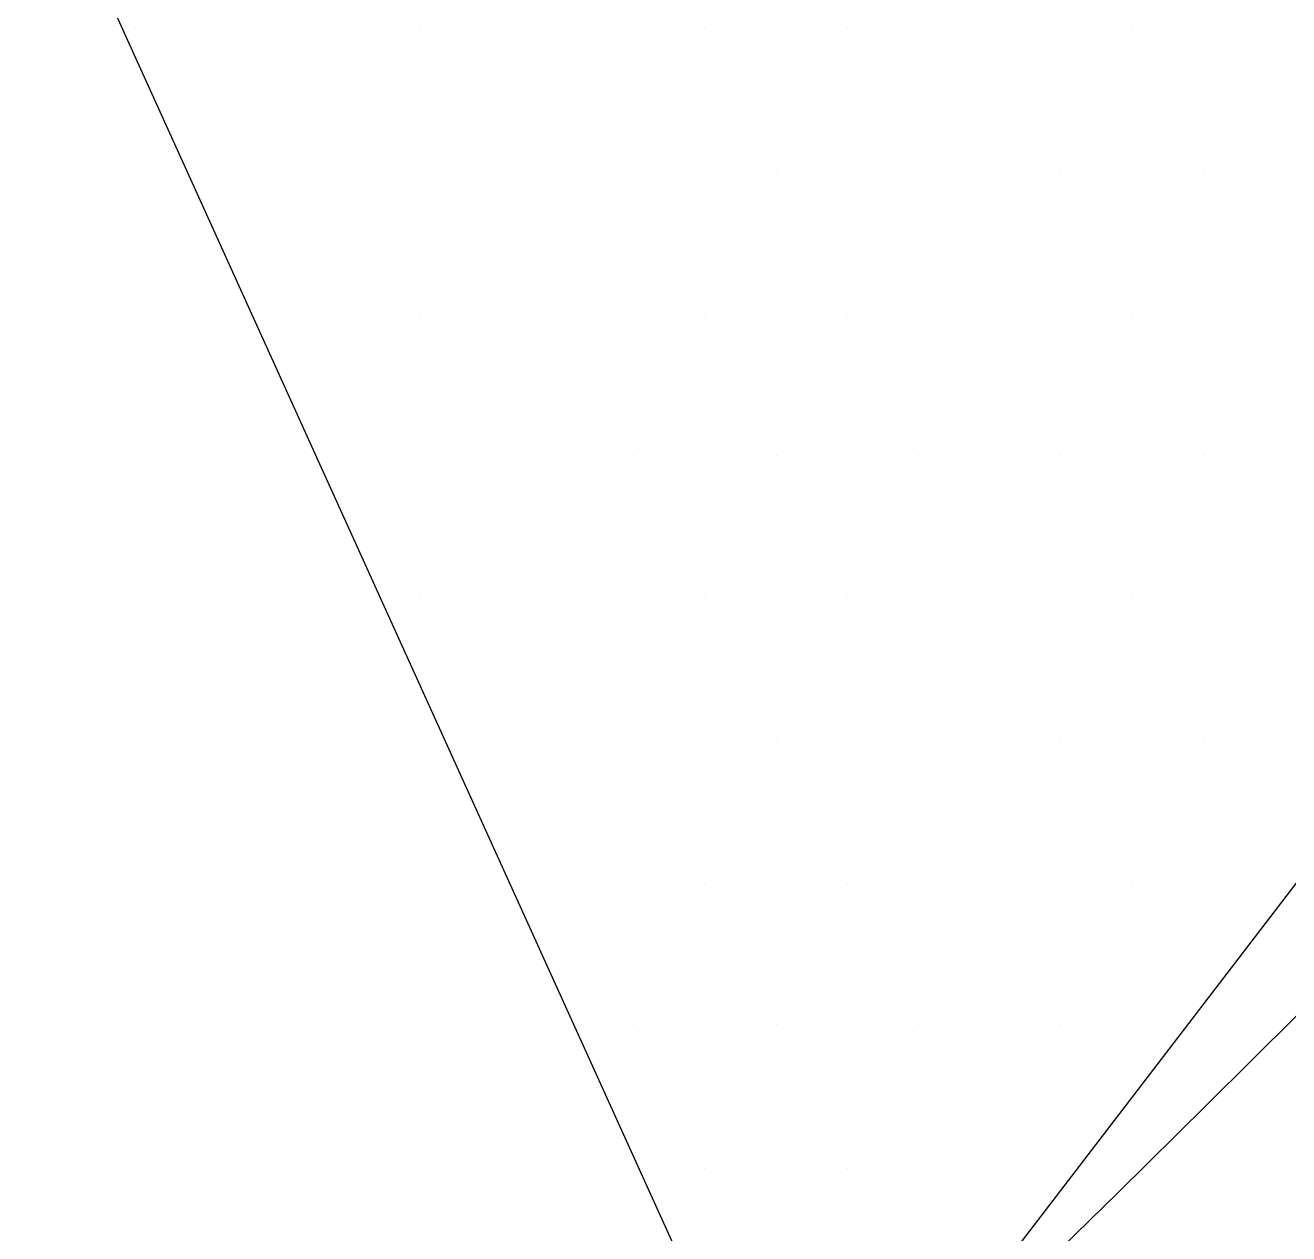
# Paper-space layout 'TOP_A1_00200_01-01-2017_MODELE' of a CAD drawing. Header units: metres. Extents: x 1274 to 2143, y 12 to 312.
# Drawn here: x 2053.7681 to 2054.2566, y 281.3428 to 281.8099 of the extents above; entities that cross this region are included whole.
import ezdxf

# ---------------------------------------------------------------- set-up
doc = ezdxf.new("R2010")
doc.units = ezdxf.units.M
doc.header["$LTSCALE"] = 2
doc.set_wipeout_variables(frame=1)
doc.linetypes.add('CACHEX2', pattern=[0.75, 0.5, -0.25])
for name, color, linetype in [('CARTOUCHE', 7, 'Continuous'), ('LOGO', 4, 'Continuous'), ('rosace', 7, 'Continuous')]:
    doc.layers.add(name, color=color, linetype=linetype)

# ---------------------------------------------------------------- blocks, each defined once
blk = doc.blocks.new('A$C715108E3')
at = {"layer": 'LOGO', "color": 131}
for p, q in [((3.59421, -18.46845), (3.59421, -18.46845)), ((3.60283, -18.46845), (3.60283, -18.46845)), ((3.69429, -18.46845), (3.69429, -18.46845)), ((3.78612, -18.46845), (3.78612, -18.46845)), ((3.87795, -18.46845), (3.87795, -18.46845)), ((3.96941, -18.46845), (3.96941, -18.46845)), ((4.06124, -18.46845), (4.06124, -18.46845)), ((4.15308, -18.46845), (4.15308, -18.46845)), ((4.24453, -18.46845), (4.24453, -18.46845)), ((4.33637, -18.46845), (4.33637, -18.46845)), ((3.63544, -18.5599), (3.63544, -18.5599)), ((3.64856, -18.5599), (3.64856, -18.5599)), ((3.74039, -18.5599), (3.74039, -18.5599)), ((3.83166, -18.5599), (3.83166, -18.5599)), ((3.92368, -18.5599), (3.92368, -18.5599)), ((4.01552, -18.5599), (4.01552, -18.5599)), ((4.10697, -18.5599), (4.10697, -18.5599)), ((4.19881, -18.5599), (4.19881, -18.5599)), ((4.29064, -18.5599), (4.29064, -18.5599)), ((3.67742, -18.65249), (3.67742, -18.65249)), ((3.69429, -18.65249), (3.69429, -18.65249)), ((3.78612, -18.65249), (3.78612, -18.65249)), ((3.87795, -18.65249), (3.87795, -18.65249)), ((3.96941, -18.65249), (3.96941, -18.65249)), ((4.06124, -18.65249), (4.06124, -18.65249)), ((4.15308, -18.65249), (4.15308, -18.65249)), ((4.24453, -18.65249), (4.24453, -18.65249)), ((4.33637, -18.65249), (4.33637, -18.65249)), ((3.71865, -18.74376), (3.71865, -18.74376)), ((3.74039, -18.74376), (3.74039, -18.74376)), ((3.83166, -18.74376), (3.83166, -18.74376)), ((3.92368, -18.74376), (3.92368, -18.74376)), ((4.01552, -18.74376), (4.01552, -18.74376)), ((4.10697, -18.74376), (4.10697, -18.74376)), ((4.19881, -18.74376), (4.19881, -18.74376)), ((4.29064, -18.74376), (4.29064, -18.74376)), ((3.75988, -18.83503), (3.75988, -18.83503)), ((3.78612, -18.83503), (3.78612, -18.83503)), ((3.87795, -18.83503), (3.87795, -18.83503)), ((3.96941, -18.83503), (3.96941, -18.83503)), ((4.06124, -18.83503), (4.06124, -18.83503)), ((4.15308, -18.83503), (4.15308, -18.83503)), ((4.24453, -18.83503), (4.24453, -18.83503)), ((4.33637, -18.83503), (4.33637, -18.83503)), ((3.80186, -18.92761), (3.80186, -18.92761)), ((3.83166, -18.92761), (3.83166, -18.92761)), ((3.92368, -18.92761), (3.92368, -18.92761)), ((4.01552, -18.92761), (4.01552, -18.92761)), ((4.10697, -18.92761), (4.10697, -18.92761)), ((4.19881, -18.92761), (4.19881, -18.92761)), ((4.29064, -18.92761), (4.29064, -18.92761)), ((3.84309, -19.01888), (3.84309, -19.01888)), ((3.87795, -19.01888), (3.87795, -19.01888)), ((3.96941, -19.01888), (3.96941, -19.01888)), ((4.06124, -19.01888), (4.06124, -19.01888)), ((4.15308, -19.01888), (4.15308, -19.01888)), ((4.24453, -19.01888), (4.24453, -19.01888)), ((4.33637, -19.01888), (4.33637, -19.01888)), ((3.88508, -19.11015), (3.88508, -19.11015)), ((3.92368, -19.11015), (3.92368, -19.11015)), ((4.01552, -19.11015), (4.01552, -19.11015)), ((4.10697, -19.11015), (4.10697, -19.11015)), ((4.19881, -19.11015), (4.19881, -19.11015)), ((3.92631, -19.20273), (3.92631, -19.20273)), ((3.96941, -19.20273), (3.96941, -19.20273)), ((4.06124, -19.20273), (4.06124, -19.20273)), ((4.15308, -19.20273), (4.15308, -19.20273))]:
    blk.add_line(p, q, dxfattribs=at)
blk.add_lwpolyline([(-1.69215, -18.64799), (0.21665, -18.82416), (-0.40612, -17.30817), (1.28565, -17.51151), (0.9202, -16.48262), (-0.46104, -13.5406), (1.45358, -13.74526), (4.03201, -19.43437), (5.20596, -17.90302), (3.39349, -13.9486), (6.32932, -14.28032), (6.43108, -12.64777), (3.57247, -12.29), (6.15053, -8.66711), (5.61546, -6.8715), (1.65861, -12.12788), (-1.94066, -12.02556)], dxfattribs=at)
blk = doc.blocks.new('A$C581E6685')
at = {"layer": 'rosace', "color": 32, "linetype": 'CACHEX2', "ltscale": 1.5}
blk.add_ellipse((-38.05384, 23.81385), major_axis=(-19.03106, -3.53396), ratio=0.590567, dxfattribs=at)
at = {"layer": 'rosace', "color": 32}
blk.add_ellipse((-37.61436, 23.84992), major_axis=(-13.57677, -4.28389), ratio=0.791971, dxfattribs=at)
at = {"layer": 'CARTOUCHE'}
blk.add_blockref('A$C715108E3', (-31.67392, 36.3189), dxfattribs=at)
blk = doc.blocks.new('A$C4D68259D')
blk.add_wipeout([(0, 25.62232), (0.16524, 26.73667), (0.73826, 27.88612), (1.67076, 28.79092), (2.84657, 29.33159), (3.5435, 29.45086), (3.5435, 29.45086), (94.92868, 29.46231), (96.05516, 29.29025), (97.21671, 28.69868), (97.7035, 28.26611), (98.09513, 27.77983), (98.61624, 26.65796), (98.73616, 26.03624), (98.75162, 25.85271), (98.75853, 3.83874), (98.57189, 2.65739), (98.0189, 1.57432), (97.58479, 1.07655), (97.12317, 0.69593), (95.9338, 0.13665), (95.41423, 0.03213), (95.1105, 0.0048), (3.7555, 0.00093), (2.71333, 0.169), (1.5147, 0.78409), (0.67142, 1.67074), (0.14703, 2.78759), (0.00625, 3.62094)]).dxf.layer = 'CARTOUCHE'
at = {"layer": 'CARTOUCHE'}
blk.add_rational_spline([(0, 25.62232), (0, 14.73116), (0, 3.84), (0, 0), (3.84, 0), (49.37927, 0), (94.91853, 0), (98.75853, 0), (98.75853, 3.84), (98.75853, 14.73116), (98.75853, 25.62232), (98.75853, 29.46232), (94.91853, 29.46232), (49.37927, 29.46232), (3.84, 29.46232), (0, 29.46232), (0, 25.62232)], [1, 1, 1, 0.707106781187, 1, 1, 1, 0.707106781187, 1, 1, 1, 0.707106781187, 1, 1, 1, 0.707106781187, 1], degree=2, knots=[0, 0, 0, 1, 1, 2.570796, 2.570796, 3.570796, 3.570796, 5.141593, 5.141593, 6.141593, 6.141593, 7.712389, 7.712389, 8.712389, 8.712389, 10.283185, 10.283185, 10.283185], dxfattribs=at)
at = {"layer": 'CARTOUCHE', "xscale": 0.6, "yscale": 0.6, "zscale": 0.6}
blk.add_blockref('A$C581E6685', (37.27074, 1.38057), dxfattribs=at)

psp = doc.layouts.new('TOP_A1_00200_01-01-2017_MODELE')

# ---------------------------------------------------------------- block references
at = {"layer": 'rosace'}
psp.add_blockref('A$C4D68259D', (2033.38279, 269.71774), dxfattribs=at)

doc.saveas('drawing.dxf')
